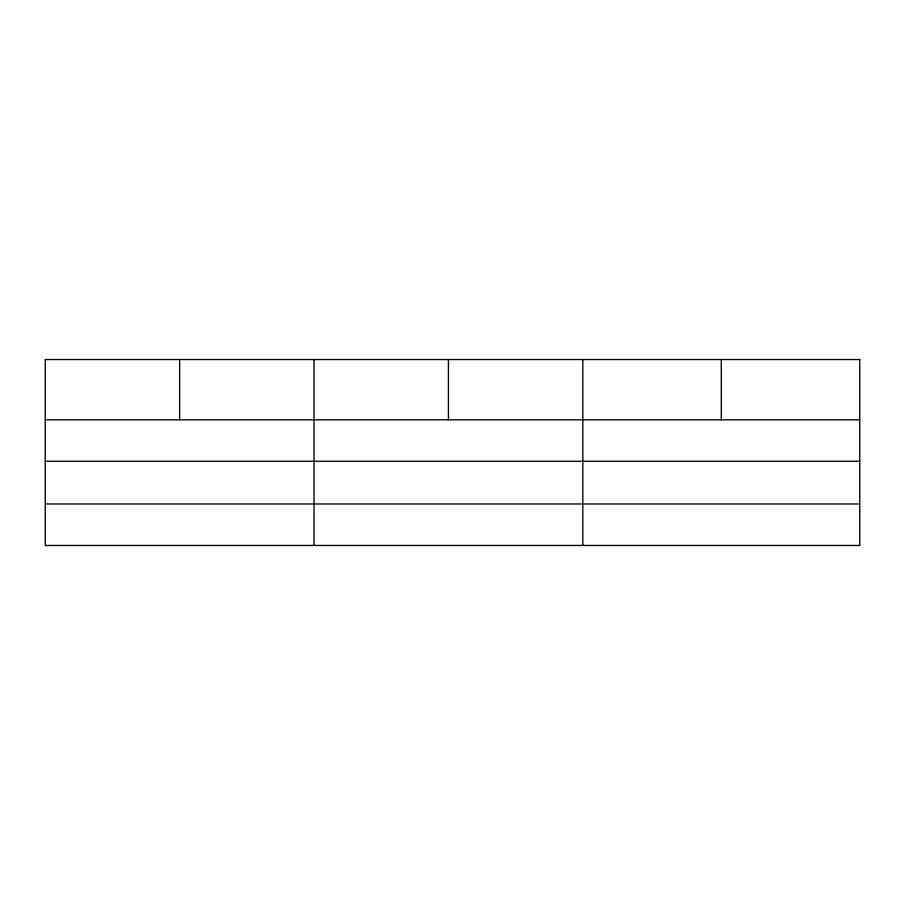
<?xml version="1.0" encoding="UTF-8"?>
<svg xmlns="http://www.w3.org/2000/svg" width="905" height="905" viewBox="0 0 905 905"><rect width="100%" height="100%" fill="white"/><g stroke="black" fill="none" stroke-linecap="round" stroke-linejoin="round"><path stroke-width="1.36" d="M45.25 419.807L859.75 419.807M45.25 461.267L859.75 461.267M45.25 503.983L859.75 503.983M721.285 359.545L721.285 419.807M582.82 359.545L582.82 545.455M448.428 359.545L448.428 419.807M314.035 359.545L314.035 545.455M179.643 359.545L179.643 419.807M859.75 359.545L45.25 359.545L45.25 545.455L859.75 545.455L859.75 359.545"/></g></svg>
